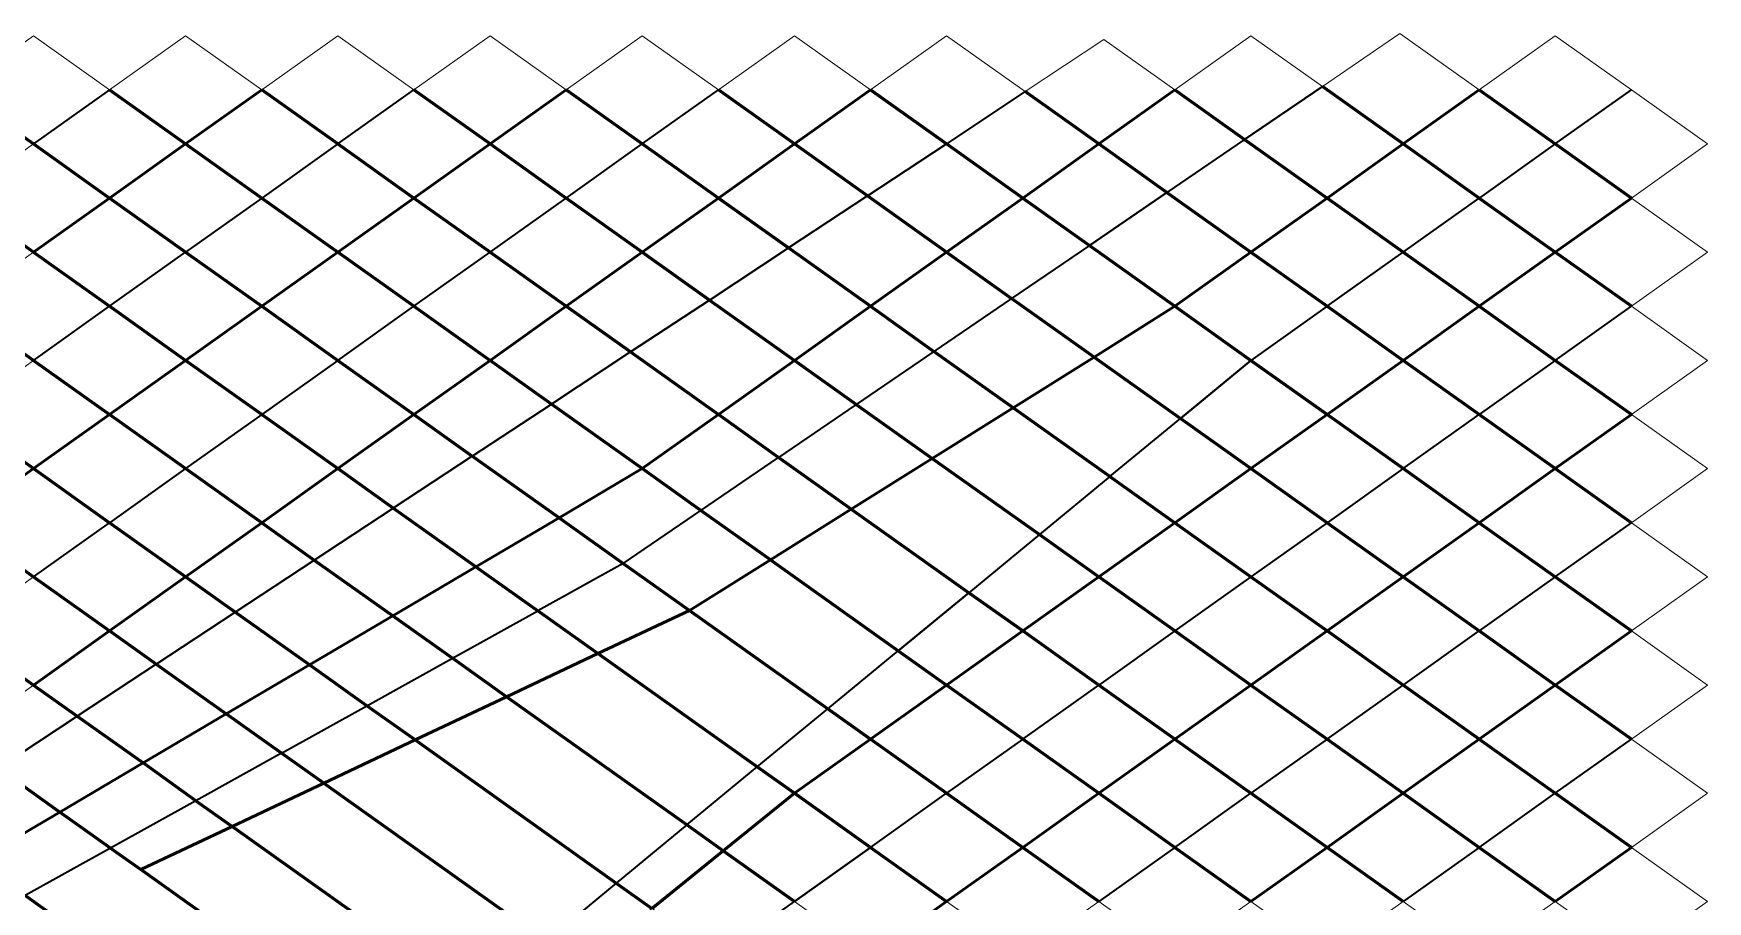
# Model space of a CAD drawing. Header units: millimetres. Extents: x 70.6 to 105.5, y 0 to 21.3.
# Drawn here: x 88.27 to 105.15, y 12.56 to 21.31 of the extents above; entities that cross this region are included whole.
import ezdxf

# ---------------------------------------------------------------- set-up
doc = ezdxf.new("R2010")
doc.units = ezdxf.units.MM
for name, color, linetype, lineweight in [('Tendons 1', 50, 'Continuous', 50), ('Tendons 2', 201, 'Continuous', 35), ('Tendons 3', 170, 'Continuous', 60), ('Основания', 130, 'Continuous', 20)]:
    doc.layers.add(name, color=color, linetype=linetype, lineweight=lineweight)

msp = doc.modelspace()

# ---------------------------------------------------------------- linework, layer by layer
at = {"layer": 'Tendons 1', "linetype": 'Continuous', "ltscale": 250}
for p, q in [((89.8, 20.197, 0.4), (90.568, 20.743, 0.4)), ((93.638, 20.743, 0.4), (92.87, 20.197, 0.4)), ((95.94, 20.197, 0.4), (96.708, 20.743, 0.4)), ((99.01, 20.197, 0.4), (99.778, 20.743, 0.4)), ((102.08, 20.197, 0.4), (102.848, 20.743, 0.4)), ((102.848, 20.743, 0.4), (102.08, 20.197, 0.4)), ((89.8, 20.197, 0.4), (89.033, 19.651, 0.4)), ((92.103, 19.651, 0.4), (92.87, 20.197, 0.4)), ((95.94, 20.197, 0.4), (95.173, 19.651, 0.4)), ((95.173, 19.651, 0.4), (95.94, 20.197, 0.4)), ((98.243, 19.651, 0.4), (99.01, 20.197, 0.4)), ((101.313, 19.651, 0.4), (102.08, 20.197, 0.4)), ((102.08, 20.197, 0.4), (101.313, 19.651, 0.4)), ((89.033, 19.651, 0.4), (88.265, 19.106, 0.4)), ((91.335, 19.106, 0.4), (92.103, 19.651, 0.4)), ((95.173, 19.651, 0.4), (94.405, 19.106, 0.4)), ((94.405, 19.106, 0.4), (95.173, 19.651, 0.4)), ((97.475, 19.106, 0.4), (98.243, 19.651, 0.4)), ((101.313, 19.651, 0.4), (100.545, 19.106, 0.4)), ((103.615, 19.106, 0.4), (104.383, 19.651, 0.4)), ((91.335, 19.106, 0.4), (90.568, 18.56, 0.4)), ((93.638, 18.56, 0.4), (94.405, 19.106, 0.4)), ((97.475, 19.106, 0.4), (96.708, 18.56, 0.4)), ((100.545, 19.106, 0.4), (99.778, 18.56, 0.4)), ((103.615, 19.106, 0.4), (102.848, 18.56, 0.4)), ((89.8, 18.014, 0.4), (90.568, 18.56, 0.4)), ((93.638, 18.56, 0.4), (92.87, 18.014, 0.4)), ((95.94, 18.014, 0.4), (96.708, 18.56, 0.4)), ((98.962, 18.048, 0.4), (99.778, 18.56, 0.4)), ((102.848, 18.56, 0.4), (102.08, 18.014, 0.4)), ((89.033, 17.468, 0.4), (89.8, 18.014, 0.4)), ((92.87, 18.014, 0.4), (92.103, 17.468, 0.4)), ((95.94, 18.014, 0.4), (95.173, 17.468, 0.4)), ((98.962, 18.048, 0.4), (98.146, 17.537, 0.4)), ((102.08, 18.014, 0.4), (101.313, 17.468, 0.4)), ((88.265, 16.922, 0.4), (89.033, 17.468, 0.4)), ((91.335, 16.922, 0.4), (92.103, 17.468, 0.4)), ((94.405, 16.922, 0.4), (95.173, 17.468, 0.4)), ((98.146, 17.537, 0.4), (97.33, 17.026, 0.4)), ((100.545, 16.922, 0.4), (101.313, 17.468, 0.4)), ((101.313, 17.468, 0.4), (100.545, 16.922, 0.4)), ((103.615, 16.922, 0.4), (104.383, 17.468, 0.4)), ((88.265, 16.922, 0.4), (87.498, 16.376, 0.4)), ((91.335, 16.922, 0.4), (90.568, 16.376, 0.4)), ((93.566, 16.427, 0.4), (94.405, 16.922, 0.4)), ((96.514, 16.514, 0.4), (97.33, 17.026, 0.4)), ((100.545, 16.922, 0.4), (99.778, 16.376, 0.4)), ((103.615, 16.922, 0.4), (102.848, 16.376, 0.4)), ((92.727, 15.932, 0.4), (93.566, 16.427, 0.4)), ((96.514, 16.514, 0.4), (95.698, 16.003, 0.4)), ((90.568, 16.376, 0.4), (89.8, 15.831, 0.4)), ((99.01, 15.831, 0.4), (99.778, 16.376, 0.4)), ((99.778, 16.376, 0.4), (99.01, 15.831, 0.4)), ((102.08, 15.831, 0.4), (102.848, 16.376, 0.4)), ((92.727, 15.932, 0.4), (91.888, 15.438, 0.4)), ((94.882, 15.492, 0.4), (95.698, 16.003, 0.4)), ((89.8, 15.831, 0.4), (89.033, 15.285, 0.4)), ((98.243, 15.285, 0.4), (99.01, 15.831, 0.4)), ((99.01, 15.831, 0.4), (98.243, 15.285, 0.4)), ((102.08, 15.831, 0.4), (101.313, 15.285, 0.4)), ((91.049, 14.943, 0.4), (91.888, 15.438, 0.4)), ((94.882, 15.492, 0.4), (93.959, 15.056, 0.4)), ((89.033, 15.285, 0.4), (88.265, 14.739, 0.4)), ((97.475, 14.739, 0.4), (98.243, 15.285, 0.4)), ((100.545, 14.739, 0.4), (101.313, 15.285, 0.4)), ((104.383, 15.285, 0.4), (103.615, 14.739, 0.4)), ((93.037, 14.62, 0.4), (93.959, 15.056, 0.4)), ((91.049, 14.943, 0.4), (90.21, 14.448, 0.4)), ((96.708, 14.193, 0.4), (97.475, 14.739, 0.4)), ((100.545, 14.739, 0.4), (99.778, 14.193, 0.4)), ((102.848, 14.193, 0.4), (103.615, 14.739, 0.4)), ((92.114, 14.185, 0.4), (93.037, 14.62, 0.4)), ((89.37, 13.953, 0.4), (90.21, 14.448, 0.4)), ((92.114, 14.185, 0.4), (91.192, 13.749, 0.4)), ((95.94, 13.647, 0.4), (96.708, 14.193, 0.4)), ((96.708, 14.193, 0.4), (95.94, 13.647, 0.4)), ((99.778, 14.193, 0.4), (99.01, 13.647, 0.4)), ((102.08, 13.647, 0.4), (102.848, 14.193, 0.4)), ((88.531, 13.458, 0.4), (89.37, 13.953, 0.4)), ((90.27, 13.313, 0.4), (91.192, 13.749, 0.4)), ((95.221, 13.067, 0.4), (95.94, 13.647, 0.4)), ((95.94, 13.647, 0.4), (95.223, 13.066, 0.4)), ((98.243, 13.102, 0.4), (99.01, 13.647, 0.4)), ((101.313, 13.102, 0.4), (102.08, 13.647, 0.4)), ((88.531, 13.458, 0.4), (87.692, 12.963, 0.4)), ((90.27, 13.313, 0.4), (89.347, 12.878, 0.4)), ((94.503, 12.486, 0.4), (95.221, 13.067, 0.4)), ((95.223, 13.066, 0.4), (94.505, 12.485, 0.4)), ((97.475, 12.556, 0.4), (98.243, 13.102, 0.4)), ((101.313, 13.102, 0.4), (100.545, 12.556, 0.4)), ((103.615, 12.556, 0.4), (104.383, 13.102, 0.4)), ((96.708, 12.01, 0.4), (97.475, 12.556, 0.4))]:
    msp.add_line(p, q, dxfattribs=at)
at = {"layer": 'Tendons 2', "linetype": 'Continuous', "ltscale": 250}
for p, q in [((101.265, 20.777, 0.9), (100.481, 20.242, 0.9)), ((100.481, 20.242, 0.9), (101.265, 20.777, 0.9)), ((89.033, 20.743, 0.9), (88.265, 20.197, 0.9)), ((91.335, 20.197, 0.9), (92.103, 20.743, 0.9)), ((94.405, 20.197, 0.9), (95.173, 20.743, 0.9)), ((98.268, 20.725, 0.9), (97.475, 20.197, 0.9)), ((103.615, 20.197, 0.9), (104.383, 20.743, 0.9)), ((91.335, 20.197, 0.9), (90.568, 19.651, 0.9)), ((93.638, 19.651, 0.9), (94.405, 20.197, 0.9)), ((96.678, 19.673, 0.9), (97.475, 20.197, 0.9)), ((100.481, 20.242, 0.9), (99.698, 19.708, 0.9)), ((103.615, 20.197, 0.9), (102.848, 19.651, 0.9)), ((90.568, 19.651, 0.9), (89.8, 19.106, 0.9)), ((92.87, 19.106, 0.9), (93.638, 19.651, 0.9)), ((96.678, 19.673, 0.9), (95.88, 19.148, 0.9)), ((99.698, 19.708, 0.9), (98.915, 19.173, 0.9)), ((98.915, 19.173, 0.9), (99.698, 19.708, 0.9)), ((102.08, 19.106, 0.9), (102.848, 19.651, 0.9)), ((89.033, 18.56, 0.9), (89.8, 19.106, 0.9)), ((92.103, 18.56, 0.9), (92.87, 19.106, 0.9)), ((95.083, 18.623, 0.9), (95.88, 19.148, 0.9)), ((98.915, 19.173, 0.9), (98.131, 18.639, 0.9)), ((101.313, 18.56, 0.9), (102.08, 19.106, 0.9)), ((94.286, 18.099, 0.9), (95.083, 18.623, 0.9)), ((95.083, 18.623, 0.9), (94.286, 18.099, 0.9)), ((98.131, 18.639, 0.9), (97.348, 18.104, 0.9)), ((88.265, 18.014, 0.9), (89.033, 18.56, 0.9)), ((91.335, 18.014, 0.9), (92.103, 18.56, 0.9)), ((101.313, 18.56, 0.9), (100.545, 18.014, 0.9)), ((103.615, 18.014, 0.9), (104.383, 18.56, 0.9)), ((94.286, 18.099, 0.9), (93.489, 17.574, 0.9)), ((97.348, 18.104, 0.9), (96.564, 17.57, 0.9)), ((91.335, 18.014, 0.9), (90.568, 17.468, 0.9)), ((100.545, 18.014, 0.9), (99.834, 17.428, 0.9)), ((99.834, 17.428, 0.9), (100.545, 18.014, 0.9)), ((103.615, 18.014, 0.9), (102.848, 17.468, 0.9)), ((92.691, 17.049, 0.9), (93.489, 17.574, 0.9)), ((96.564, 17.57, 0.9), (95.781, 17.035, 0.9)), ((90.568, 17.468, 0.9), (89.8, 16.922, 0.9)), ((99.122, 16.842, 0.9), (99.834, 17.428, 0.9)), ((102.08, 16.922, 0.9), (102.848, 17.468, 0.9)), ((89.8, 16.922, 0.9), (89.033, 16.376, 0.9)), ((92.691, 17.049, 0.9), (91.894, 16.525, 0.9)), ((94.997, 16.501, 0.9), (95.781, 17.035, 0.9)), ((102.08, 16.922, 0.9), (101.313, 16.376, 0.9)), ((99.122, 16.842, 0.9), (98.411, 16.257, 0.9)), ((91.097, 16, 0.9), (91.894, 16.525, 0.9)), ((94.214, 15.966, 0.9), (94.997, 16.501, 0.9)), ((88.265, 15.831, 0.9), (89.033, 16.376, 0.9)), ((98.411, 16.257, 0.9), (97.7, 15.671, 0.9)), ((101.313, 16.376, 0.9), (100.545, 15.831, 0.9)), ((103.615, 15.831, 0.9), (104.383, 16.376, 0.9)), ((90.3, 15.475, 0.9), (91.097, 16, 0.9)), ((94.214, 15.966, 0.9), (93.352, 15.488, 0.9)), ((100.545, 15.831, 0.9), (99.778, 15.285, 0.9)), ((103.615, 15.831, 0.9), (102.848, 15.285, 0.9)), ((96.988, 15.085, 0.9), (97.7, 15.671, 0.9)), ((97.7, 15.671, 0.9), (96.988, 15.085, 0.9)), ((89.502, 14.951, 0.9), (90.3, 15.475, 0.9)), ((92.49, 15.009, 0.9), (93.352, 15.488, 0.9)), ((99.778, 15.285, 0.9), (99.01, 14.739, 0.9)), ((102.08, 14.739, 0.9), (102.848, 15.285, 0.9)), ((96.277, 14.499, 0.9), (96.988, 15.085, 0.9)), ((89.502, 14.951, 0.9), (88.705, 14.426, 0.9)), ((91.628, 14.53, 0.9), (92.49, 15.009, 0.9)), ((98.243, 14.193, 0.9), (99.01, 14.739, 0.9)), ((101.313, 14.193, 0.9), (102.08, 14.739, 0.9)), ((90.766, 14.052, 0.9), (91.628, 14.53, 0.9)), ((87.908, 13.902, 0.9), (88.705, 14.426, 0.9)), ((95.566, 13.914, 0.9), (96.277, 14.499, 0.9)), ((98.243, 14.193, 0.9), (97.475, 13.647, 0.9)), ((101.313, 14.193, 0.9), (100.545, 13.647, 0.9)), ((103.615, 13.647, 0.9), (104.383, 14.193, 0.9)), ((90.766, 14.052, 0.9), (89.904, 13.573, 0.9)), ((94.854, 13.328, 0.9), (95.566, 13.914, 0.9)), ((89.904, 13.573, 0.9), (89.042, 13.094, 0.9)), ((96.708, 13.102, 0.9), (97.475, 13.647, 0.9)), ((99.778, 13.102, 0.9), (100.545, 13.647, 0.9)), ((102.848, 13.102, 0.9), (103.615, 13.647, 0.9)), ((94.854, 13.328, 0.9), (94.143, 12.742, 0.9)), ((89.042, 13.094, 0.9), (88.181, 12.616, 0.9)), ((95.94, 12.556, 0.9), (96.708, 13.102, 0.9)), ((96.708, 13.102, 0.9), (95.94, 12.556, 0.9)), ((99.778, 13.102, 0.9), (99.01, 12.556, 0.9)), ((102.848, 13.102, 0.9), (102.08, 12.556, 0.9)), ((94.143, 12.742, 0.9), (93.432, 12.156, 0.9)), ((95.173, 12.01, 0.9), (95.94, 12.556, 0.9))]:
    msp.add_line(p, q, dxfattribs=at)
at = {"layer": 'Tendons 3', "linetype": 'Continuous', "ltscale": 250}
for p, q in [((102.08, 20.197, 0.65), (101.265, 20.777, 0.65)), ((87.498, 20.743, 0.65), (88.265, 20.197, 0.65)), ((89.033, 20.743, 0.65), (89.8, 20.197, 0.65)), ((91.335, 20.197, 0.65), (90.568, 20.743, 0.65)), ((92.87, 20.197, 0.65), (92.103, 20.743, 0.65)), ((94.405, 20.197, 0.65), (93.638, 20.743, 0.65)), ((95.94, 20.197, 0.65), (95.173, 20.743, 0.65)), ((97.475, 20.197, 0.65), (96.708, 20.743, 0.65)), ((96.708, 20.743, 0.65), (97.475, 20.197, 0.65)), ((99.01, 20.197, 0.65), (98.268, 20.725, 0.65)), ((99.778, 20.743, 0.65), (100.481, 20.242, 0.65)), ((102.848, 20.743, 0.65), (103.615, 20.197, 0.65)), ((88.265, 20.197, 0.65), (89.033, 19.651, 0.65)), ((89.8, 20.197, 0.65), (90.568, 19.651, 0.65)), ((91.335, 20.197, 0.65), (92.103, 19.651, 0.65)), ((92.87, 20.197, 0.65), (93.638, 19.651, 0.65)), ((95.173, 19.651, 0.65), (94.405, 20.197, 0.65)), ((96.678, 19.673, 0.65), (95.94, 20.197, 0.65)), ((98.243, 19.651, 0.65), (97.475, 20.197, 0.65)), ((99.698, 19.708, 0.65), (99.01, 20.197, 0.65)), ((100.481, 20.242, 0.65), (101.313, 19.651, 0.65)), ((102.848, 19.651, 0.65), (102.08, 20.197, 0.65)), ((104.383, 19.651, 0.65), (103.615, 20.197, 0.65)), ((88.265, 19.106, 0.65), (87.498, 19.651, 0.65)), ((89.8, 19.106, 0.65), (89.033, 19.651, 0.65)), ((90.568, 19.651, 0.65), (91.335, 19.106, 0.65)), ((92.87, 19.106, 0.65), (92.103, 19.651, 0.65)), ((94.405, 19.106, 0.65), (93.638, 19.651, 0.65)), ((95.88, 19.148, 0.65), (95.173, 19.651, 0.65)), ((95.173, 19.651, 0.65), (95.88, 19.148, 0.65)), ((97.475, 19.106, 0.65), (96.678, 19.673, 0.65)), ((98.243, 19.651, 0.65), (98.915, 19.173, 0.65)), ((99.698, 19.708, 0.65), (100.545, 19.106, 0.65)), ((102.08, 19.106, 0.65), (101.313, 19.651, 0.65)), ((102.848, 19.651, 0.65), (103.615, 19.106, 0.65)), ((88.265, 19.106, 0.65), (89.033, 18.56, 0.65)), ((89.8, 19.106, 0.65), (90.568, 18.56, 0.65)), ((92.103, 18.56, 0.65), (91.335, 19.106, 0.65)), ((92.87, 19.106, 0.65), (93.638, 18.56, 0.65)), ((95.083, 18.623, 0.65), (94.405, 19.106, 0.65)), ((94.405, 19.106, 0.65), (95.083, 18.623, 0.65)), ((96.708, 18.56, 0.65), (95.88, 19.148, 0.65)), ((97.475, 19.106, 0.65), (98.131, 18.639, 0.65)), ((98.915, 19.173, 0.65), (99.778, 18.56, 0.65)), ((100.545, 19.106, 0.65), (101.313, 18.56, 0.65)), ((102.848, 18.56, 0.65), (102.08, 19.106, 0.65)), ((104.383, 18.56, 0.65), (103.615, 19.106, 0.65)), ((95.083, 18.623, 0.65), (95.94, 18.014, 0.65)), ((98.962, 18.048, 0.65), (98.131, 18.639, 0.65)), ((88.265, 18.014, 0.65), (87.498, 18.56, 0.65)), ((89.8, 18.014, 0.65), (89.033, 18.56, 0.65)), ((90.568, 18.56, 0.65), (91.335, 18.014, 0.65)), ((92.103, 18.56, 0.65), (92.87, 18.014, 0.65)), ((93.638, 18.56, 0.65), (94.286, 18.099, 0.65)), ((94.286, 18.099, 0.65), (93.638, 18.56, 0.65)), ((96.708, 18.56, 0.65), (97.348, 18.104, 0.65)), ((99.778, 18.56, 0.65), (100.545, 18.014, 0.65)), ((101.313, 18.56, 0.65), (102.08, 18.014, 0.65)), ((102.848, 18.56, 0.65), (103.615, 18.014, 0.65)), ((94.286, 18.099, 0.65), (95.173, 17.468, 0.65)), ((98.146, 17.537, 0.65), (97.348, 18.104, 0.65)), ((88.265, 18.014, 0.65), (89.033, 17.468, 0.65)), ((90.568, 17.468, 0.65), (89.8, 18.014, 0.65)), ((91.335, 18.014, 0.65), (92.103, 17.468, 0.65)), ((93.489, 17.574, 0.65), (92.87, 18.014, 0.65)), ((96.564, 17.57, 0.65), (95.94, 18.014, 0.65)), ((98.962, 18.048, 0.65), (99.834, 17.428, 0.65)), ((101.313, 17.468, 0.65), (100.545, 18.014, 0.65)), ((100.545, 18.014, 0.65), (101.313, 17.468, 0.65)), ((102.848, 17.468, 0.65), (102.08, 18.014, 0.65)), ((104.383, 17.468, 0.65), (103.615, 18.014, 0.65)), ((94.405, 16.922, 0.65), (93.489, 17.574, 0.65)), ((96.564, 17.57, 0.65), (97.33, 17.026, 0.65)), ((88.265, 16.922, 0.65), (87.498, 17.468, 0.65)), ((89.8, 16.922, 0.65), (89.033, 17.468, 0.65)), ((90.568, 17.468, 0.65), (91.335, 16.922, 0.65)), ((92.103, 17.468, 0.65), (92.691, 17.049, 0.65)), ((95.781, 17.035, 0.65), (95.173, 17.468, 0.65)), ((99.122, 16.842, 0.65), (98.146, 17.537, 0.65)), ((100.545, 16.922, 0.65), (99.834, 17.428, 0.65)), ((102.08, 16.922, 0.65), (101.313, 17.468, 0.65)), ((103.615, 16.922, 0.65), (102.848, 17.468, 0.65)), ((88.265, 16.922, 0.65), (89.033, 16.376, 0.65)), ((90.568, 16.376, 0.65), (89.8, 16.922, 0.65)), ((91.894, 16.525, 0.65), (91.335, 16.922, 0.65)), ((93.566, 16.427, 0.65), (92.691, 17.049, 0.65)), ((94.997, 16.501, 0.65), (94.405, 16.922, 0.65)), ((96.514, 16.514, 0.65), (95.781, 17.035, 0.65)), ((97.33, 17.026, 0.65), (98.411, 16.257, 0.65)), ((101.313, 16.376, 0.65), (100.545, 16.922, 0.65)), ((102.848, 16.376, 0.65), (102.08, 16.922, 0.65)), ((103.615, 16.922, 0.65), (104.383, 16.376, 0.65)), ((99.122, 16.842, 0.65), (99.778, 16.376, 0.65)), ((92.727, 15.932, 0.65), (91.894, 16.525, 0.65)), ((93.566, 16.427, 0.65), (94.214, 15.966, 0.65)), ((95.698, 16.003, 0.65), (94.997, 16.501, 0.65)), ((96.514, 16.514, 0.65), (97.7, 15.671, 0.65)), ((87.498, 16.376, 0.65), (88.265, 15.831, 0.65)), ((89.8, 15.831, 0.65), (89.033, 16.376, 0.65)), ((90.568, 16.376, 0.65), (91.097, 16, 0.65)), ((98.411, 16.257, 0.65), (99.01, 15.831, 0.65)), ((99.778, 16.376, 0.65), (100.545, 15.831, 0.65)), ((101.313, 16.376, 0.65), (102.08, 15.831, 0.65)), ((102.848, 16.376, 0.65), (103.615, 15.831, 0.65)), ((91.097, 16, 0.65), (91.888, 15.438, 0.65)), ((92.727, 15.932, 0.65), (93.352, 15.488, 0.65)), ((94.214, 15.966, 0.65), (94.882, 15.492, 0.65)), ((95.698, 16.003, 0.65), (96.988, 15.085, 0.65)), ((88.265, 15.831, 0.65), (89.033, 15.285, 0.65)), ((90.3, 15.475, 0.65), (89.8, 15.831, 0.65)), ((99.778, 15.285, 0.65), (99.01, 15.831, 0.65)), ((100.545, 15.831, 0.65), (101.313, 15.285, 0.65)), ((102.08, 15.831, 0.65), (102.848, 15.285, 0.65)), ((103.615, 15.831, 0.65), (104.383, 15.285, 0.65)), ((98.243, 15.285, 0.65), (97.7, 15.671, 0.65)), ((97.7, 15.671, 0.65), (98.243, 15.285, 0.65)), ((91.049, 14.943, 0.65), (90.3, 15.475, 0.65)), ((91.888, 15.438, 0.65), (92.49, 15.009, 0.65)), ((93.959, 15.056, 0.65), (93.352, 15.488, 0.65)), ((94.882, 15.492, 0.65), (96.277, 14.499, 0.65)), ((87.498, 15.285, 0.65), (88.265, 14.739, 0.65)), ((89.502, 14.951, 0.65), (89.033, 15.285, 0.65)), ((99.01, 14.739, 0.65), (98.243, 15.285, 0.65)), ((100.545, 14.739, 0.65), (99.778, 15.285, 0.65)), ((102.08, 14.739, 0.65), (101.313, 15.285, 0.65)), ((103.615, 14.739, 0.65), (102.848, 15.285, 0.65)), ((95.566, 13.914, 0.65), (93.959, 15.056, 0.65)), ((96.988, 15.085, 0.65), (97.475, 14.739, 0.65)), ((89.502, 14.951, 0.65), (90.21, 14.448, 0.65)), ((91.628, 14.53, 0.65), (91.049, 14.943, 0.65)), ((93.037, 14.62, 0.65), (92.49, 15.009, 0.65)), ((88.265, 14.739, 0.65), (88.705, 14.426, 0.65)), ((98.243, 14.193, 0.65), (97.475, 14.739, 0.65)), ((99.778, 14.193, 0.65), (99.01, 14.739, 0.65)), ((100.545, 14.739, 0.65), (101.313, 14.193, 0.65)), ((102.848, 14.193, 0.65), (102.08, 14.739, 0.65)), ((104.383, 14.193, 0.65), (103.615, 14.739, 0.65)), ((92.114, 14.185, 0.65), (91.628, 14.53, 0.65)), ((94.854, 13.328, 0.65), (93.037, 14.62, 0.65)), ((88.705, 14.426, 0.65), (89.37, 13.953, 0.65)), ((90.766, 14.052, 0.65), (90.21, 14.448, 0.65)), ((96.708, 14.193, 0.65), (96.277, 14.499, 0.65)), ((96.277, 14.499, 0.65), (96.708, 14.193, 0.65)), ((92.114, 14.185, 0.65), (94.143, 12.742, 0.65)), ((97.475, 13.647, 0.65), (96.708, 14.193, 0.65)), ((99.01, 13.647, 0.65), (98.243, 14.193, 0.65)), ((99.778, 14.193, 0.65), (100.545, 13.647, 0.65)), ((101.313, 14.193, 0.65), (102.08, 13.647, 0.65)), ((102.848, 14.193, 0.65), (103.615, 13.647, 0.65)), ((91.192, 13.749, 0.65), (90.766, 14.052, 0.65)), ((87.908, 13.902, 0.65), (88.531, 13.458, 0.65)), ((89.904, 13.573, 0.65), (89.37, 13.953, 0.65)), ((95.566, 13.914, 0.65), (95.94, 13.647, 0.65)), ((95.94, 13.647, 0.65), (95.566, 13.914, 0.65)), ((91.192, 13.749, 0.65), (93.432, 12.156, 0.65)), ((89.904, 13.573, 0.65), (90.27, 13.313, 0.65)), ((96.708, 13.102, 0.65), (95.94, 13.647, 0.65)), ((95.94, 13.647, 0.65), (96.708, 13.102, 0.65)), ((97.475, 13.647, 0.65), (98.243, 13.102, 0.65)), ((99.778, 13.102, 0.65), (99.01, 13.647, 0.65)), ((101.313, 13.102, 0.65), (100.545, 13.647, 0.65)), ((102.08, 13.647, 0.65), (102.848, 13.102, 0.65)), ((104.383, 13.102, 0.65), (103.615, 13.647, 0.65)), ((89.042, 13.094, 0.65), (88.531, 13.458, 0.65)), ((92.72, 11.571, 0.65), (90.27, 13.313, 0.65)), ((95.223, 13.066, 0.65), (94.854, 13.328, 0.65)), ((89.042, 13.094, 0.65), (89.347, 12.878, 0.65)), ((95.94, 12.556, 0.65), (95.223, 13.066, 0.65)), ((95.223, 13.066, 0.65), (95.94, 12.556, 0.65)), ((96.708, 13.102, 0.65), (97.475, 12.556, 0.65)), ((98.243, 13.102, 0.65), (99.01, 12.556, 0.65)), ((99.778, 13.102, 0.65), (100.545, 12.556, 0.65)), ((102.08, 12.556, 0.65), (101.313, 13.102, 0.65)), ((102.848, 13.102, 0.65), (103.615, 12.556, 0.65)), ((92.009, 10.985, 0.65), (89.347, 12.878, 0.65)), ((94.143, 12.742, 0.65), (94.503, 12.486, 0.65)), ((91.298, 10.399, 0.65), (88.181, 12.616, 0.65))]:
    msp.add_line(p, q, dxfattribs=at)
at = {"layer": 'Основания', "linetype": 'Continuous', "ltscale": 250}
for points in [[(88.265, 21.289), (87.498, 20.743), (88.265, 20.197), (89.033, 20.743)], [(89.8, 21.289), (89.033, 20.743), (89.8, 20.197), (90.568, 20.743)], [(91.335, 21.289), (90.568, 20.743), (91.335, 20.197), (92.103, 20.743)], [(92.87, 21.289), (92.103, 20.743), (92.87, 20.197), (93.638, 20.743)], [(94.405, 21.289), (93.638, 20.743), (94.405, 20.197), (95.173, 20.743)], [(95.94, 21.289), (95.173, 20.743), (95.94, 20.197), (96.708, 20.743)], [(98.268, 20.725), (97.475, 21.289), (96.708, 20.743), (97.475, 20.197)], [(100.545, 21.289), (99.778, 20.743), (100.481, 20.242), (101.265, 20.777)], [(103.615, 21.289), (102.848, 20.743), (103.615, 20.197), (104.383, 20.743)], [(99.778, 20.743), (99.062, 21.252), (98.268, 20.725), (99.01, 20.197)], [(89.033, 20.743), (88.265, 20.197), (89.033, 19.651), (89.8, 20.197)], [(90.568, 20.743), (89.8, 20.197), (90.568, 19.651), (91.335, 20.197)], [(92.103, 20.743), (91.335, 20.197), (92.103, 19.651), (92.87, 20.197)], [(93.638, 20.743), (92.87, 20.197), (93.638, 19.651), (94.405, 20.197)], [(95.173, 20.743), (94.405, 20.197), (95.173, 19.651), (95.94, 20.197)], [(99.01, 20.197), (98.268, 20.725), (97.475, 20.197), (98.243, 19.651)], [(99.778, 20.743), (99.01, 20.197), (99.698, 19.708), (100.481, 20.242)], [(102.848, 20.743), (102.08, 20.197), (102.848, 19.651), (103.615, 20.197)], [(104.383, 20.743), (103.615, 20.197), (104.383, 19.651), (105.15, 20.197)], [(88.265, 20.197), (87.498, 19.651), (88.265, 19.106), (89.033, 19.651)], [(89.8, 20.197), (89.033, 19.651), (89.8, 19.106), (90.568, 19.651)], [(91.335, 20.197), (90.568, 19.651), (91.335, 19.106), (92.103, 19.651)], [(92.87, 20.197), (92.103, 19.651), (92.87, 19.106), (93.638, 19.651)], [(94.405, 20.197), (93.638, 19.651), (94.405, 19.106), (95.173, 19.651)], [(98.243, 19.651), (97.475, 20.197), (96.678, 19.673), (97.475, 19.106)], [(99.01, 20.197), (98.243, 19.651), (98.915, 19.173), (99.698, 19.708)], [(102.08, 20.197), (101.313, 19.651), (102.08, 19.106), (102.848, 19.651)], [(103.615, 20.197), (102.848, 19.651), (103.615, 19.106), (104.383, 19.651)], [(89.033, 19.651), (88.265, 19.106), (89.033, 18.56), (89.8, 19.106)], [(90.568, 19.651), (89.8, 19.106), (90.568, 18.56), (91.335, 19.106)], [(92.103, 19.651), (91.335, 19.106), (92.103, 18.56), (92.87, 19.106)], [(93.638, 19.651), (92.87, 19.106), (93.638, 18.56), (94.405, 19.106)], [(97.475, 19.106), (96.678, 19.673), (95.88, 19.148), (96.708, 18.56)], [(98.915, 19.173), (98.243, 19.651), (97.475, 19.106), (98.131, 18.639)], [(101.313, 19.651), (100.545, 19.106), (101.313, 18.56), (102.08, 19.106)], [(102.848, 19.651), (102.08, 19.106), (102.848, 18.56), (103.615, 19.106)], [(104.383, 19.651), (103.615, 19.106), (104.383, 18.56), (105.15, 19.106)], [(88.265, 19.106), (87.498, 18.56), (88.265, 18.014), (89.033, 18.56)], [(89.8, 19.106), (89.033, 18.56), (89.8, 18.014), (90.568, 18.56)], [(91.335, 19.106), (90.568, 18.56), (91.335, 18.014), (92.103, 18.56)], [(92.87, 19.106), (92.103, 18.56), (92.87, 18.014), (93.638, 18.56)], [(96.708, 18.56), (95.88, 19.148), (95.083, 18.623), (95.94, 18.014)], [(98.131, 18.639), (97.475, 19.106), (96.708, 18.56), (97.348, 18.104)], [(100.545, 19.106), (99.778, 18.56), (100.545, 18.014), (101.313, 18.56)], [(102.08, 19.106), (101.313, 18.56), (102.08, 18.014), (102.848, 18.56)], [(103.615, 19.106), (102.848, 18.56), (103.615, 18.014), (104.383, 18.56)], [(95.94, 18.014), (95.083, 18.623), (94.286, 18.099), (95.173, 17.468)], [(98.962, 18.048), (98.131, 18.639), (97.348, 18.104), (98.146, 17.537)], [(89.033, 18.56), (88.265, 18.014), (89.033, 17.468), (89.8, 18.014)], [(90.568, 18.56), (89.8, 18.014), (90.568, 17.468), (91.335, 18.014)], [(92.103, 18.56), (91.335, 18.014), (92.103, 17.468), (92.87, 18.014)], [(94.286, 18.099), (93.638, 18.56), (92.87, 18.014), (93.489, 17.574)], [(97.348, 18.104), (96.708, 18.56), (95.94, 18.014), (96.564, 17.57)], [(100.545, 18.014), (99.778, 18.56), (98.962, 18.048), (99.834, 17.428)], [(101.313, 18.56), (100.545, 18.014), (101.313, 17.468), (102.08, 18.014)], [(102.848, 18.56), (102.08, 18.014), (102.848, 17.468), (103.615, 18.014)], [(104.383, 18.56), (103.615, 18.014), (104.383, 17.468), (105.15, 18.014)], [(94.286, 18.099), (93.489, 17.574), (94.405, 16.922), (95.173, 17.468)], [(98.146, 17.537), (97.348, 18.104), (96.564, 17.57), (97.33, 17.026)], [(88.265, 18.014), (87.498, 17.468), (88.265, 16.922), (89.033, 17.468)], [(89.8, 18.014), (89.033, 17.468), (89.8, 16.922), (90.568, 17.468)], [(91.335, 18.014), (90.568, 17.468), (91.335, 16.922), (92.103, 17.468)], [(92.87, 18.014), (92.103, 17.468), (92.691, 17.049), (93.489, 17.574)], [(96.564, 17.57), (95.94, 18.014), (95.173, 17.468), (95.781, 17.035)], [(98.962, 18.048), (98.146, 17.537), (99.122, 16.842), (99.834, 17.428)], [(102.08, 18.014), (101.313, 17.468), (102.08, 16.922), (102.848, 17.468)], [(103.615, 18.014), (102.848, 17.468), (103.615, 16.922), (104.383, 17.468)], [(93.489, 17.574), (92.691, 17.049), (93.566, 16.427), (94.405, 16.922)], [(97.33, 17.026), (96.564, 17.57), (95.781, 17.035), (96.514, 16.514)], [(89.033, 17.468), (88.265, 16.922), (89.033, 16.376), (89.8, 16.922)], [(90.568, 17.468), (89.8, 16.922), (90.568, 16.376), (91.335, 16.922)], [(92.691, 17.049), (92.103, 17.468), (91.335, 16.922), (91.894, 16.525)], [(95.781, 17.035), (95.173, 17.468), (94.405, 16.922), (94.997, 16.501)], [(99.122, 16.842), (98.146, 17.537), (97.33, 17.026), (98.411, 16.257)], [(101.313, 17.468), (100.545, 16.922), (101.313, 16.376), (102.08, 16.922)], [(102.848, 17.468), (102.08, 16.922), (102.848, 16.376), (103.615, 16.922)], [(104.383, 17.468), (103.615, 16.922), (104.383, 16.376), (105.15, 16.922)], [(88.265, 16.922), (87.498, 16.376), (88.265, 15.831), (89.033, 16.376)], [(89.8, 16.922), (89.033, 16.376), (89.8, 15.831), (90.568, 16.376)], [(91.335, 16.922), (90.568, 16.376), (91.097, 16), (91.894, 16.525)], [(93.566, 16.427), (92.691, 17.049), (91.894, 16.525), (92.727, 15.932)], [(94.997, 16.501), (94.405, 16.922), (93.566, 16.427), (94.214, 15.966)], [(96.514, 16.514), (95.781, 17.035), (94.997, 16.501), (95.698, 16.003)], [(98.411, 16.257), (97.33, 17.026), (96.514, 16.514), (97.7, 15.671)], [(100.545, 16.922), (99.778, 16.376), (100.545, 15.831), (101.313, 16.376)], [(102.08, 16.922), (101.313, 16.376), (102.08, 15.831), (102.848, 16.376)], [(103.615, 16.922), (102.848, 16.376), (103.615, 15.831), (104.383, 16.376)], [(91.894, 16.525), (91.097, 16), (91.888, 15.438), (92.727, 15.932)], [(93.566, 16.427), (92.727, 15.932), (93.352, 15.488), (94.214, 15.966)], [(95.698, 16.003), (94.997, 16.501), (94.214, 15.966), (94.882, 15.492)], [(89.033, 16.376), (88.265, 15.831), (89.033, 15.285), (89.8, 15.831)], [(91.097, 16), (90.568, 16.376), (89.8, 15.831), (90.3, 15.475)], [(98.411, 16.257), (97.7, 15.671), (98.243, 15.285), (99.01, 15.831)], [(99.778, 16.376), (99.01, 15.831), (99.778, 15.285), (100.545, 15.831)], [(101.313, 16.376), (100.545, 15.831), (101.313, 15.285), (102.08, 15.831)], [(102.848, 16.376), (102.08, 15.831), (102.848, 15.285), (103.615, 15.831)], [(104.383, 16.376), (103.615, 15.831), (104.383, 15.285), (105.15, 15.831)], [(91.888, 15.438), (91.097, 16), (90.3, 15.475), (91.049, 14.943)], [(93.352, 15.488), (92.727, 15.932), (91.888, 15.438), (92.49, 15.009)], [(94.214, 15.966), (93.352, 15.488), (93.959, 15.056), (94.882, 15.492)], [(95.698, 16.003), (94.882, 15.492), (96.277, 14.499), (96.988, 15.085)], [(88.265, 15.831), (87.498, 15.285), (88.265, 14.739), (89.033, 15.285)], [(90.3, 15.475), (89.8, 15.831), (89.033, 15.285), (89.502, 14.951)], [(99.01, 15.831), (98.243, 15.285), (99.01, 14.739), (99.778, 15.285)], [(100.545, 15.831), (99.778, 15.285), (100.545, 14.739), (101.313, 15.285)], [(102.08, 15.831), (101.313, 15.285), (102.08, 14.739), (102.848, 15.285)], [(103.615, 15.831), (102.848, 15.285), (103.615, 14.739), (104.383, 15.285)], [(91.049, 14.943), (90.3, 15.475), (89.502, 14.951), (90.21, 14.448)], [(92.49, 15.009), (91.888, 15.438), (91.049, 14.943), (91.628, 14.53)], [(93.352, 15.488), (92.49, 15.009), (93.037, 14.62), (93.959, 15.056)], [(94.882, 15.492), (93.959, 15.056), (95.566, 13.914), (96.277, 14.499)], [(89.502, 14.951), (89.033, 15.285), (88.265, 14.739), (88.705, 14.426)], [(98.243, 15.285), (97.475, 14.739), (98.243, 14.193), (99.01, 14.739)], [(99.778, 15.285), (99.01, 14.739), (99.778, 14.193), (100.545, 14.739)], [(101.313, 15.285), (100.545, 14.739), (101.313, 14.193), (102.08, 14.739)], [(102.848, 15.285), (102.08, 14.739), (102.848, 14.193), (103.615, 14.739)], [(104.383, 15.285), (103.615, 14.739), (104.383, 14.193), (105.15, 14.739)], [(93.959, 15.056), (93.037, 14.62), (94.854, 13.328), (95.566, 13.914)], [(90.21, 14.448), (89.502, 14.951), (88.705, 14.426), (89.37, 13.953)], [(91.049, 14.943), (90.21, 14.448), (90.766, 14.052), (91.628, 14.53)], [(92.49, 15.009), (91.628, 14.53), (92.114, 14.185), (93.037, 14.62)], [(88.705, 14.426), (88.265, 14.739), (87.498, 14.193), (87.908, 13.902)], [(97.475, 14.739), (96.708, 14.193), (97.475, 13.647), (98.243, 14.193)], [(99.01, 14.739), (98.243, 14.193), (99.01, 13.647), (99.778, 14.193)], [(100.545, 14.739), (99.778, 14.193), (100.545, 13.647), (101.313, 14.193)], [(102.08, 14.739), (101.313, 14.193), (102.08, 13.647), (102.848, 14.193)], [(103.615, 14.739), (102.848, 14.193), (103.615, 13.647), (104.383, 14.193)], [(92.114, 14.185), (91.628, 14.53), (90.766, 14.052), (91.192, 13.749)], [(93.037, 14.62), (92.114, 14.185), (94.143, 12.742), (94.854, 13.328)], [(89.37, 13.953), (88.705, 14.426), (87.908, 13.902), (88.531, 13.458)], [(90.766, 14.052), (90.21, 14.448), (89.37, 13.953), (89.904, 13.573)], [(92.114, 14.185), (91.192, 13.749), (93.432, 12.156), (94.143, 12.742)], [(96.708, 14.193), (95.94, 13.647), (96.708, 13.102), (97.475, 13.647)], [(98.243, 14.193), (97.475, 13.647), (98.243, 13.102), (99.01, 13.647)], [(99.778, 14.193), (99.01, 13.647), (99.778, 13.102), (100.545, 13.647)], [(101.313, 14.193), (100.545, 13.647), (101.313, 13.102), (102.08, 13.647)], [(102.848, 14.193), (102.08, 13.647), (102.848, 13.102), (103.615, 13.647)], [(104.383, 14.193), (103.615, 13.647), (104.383, 13.102), (105.15, 13.647)], [(91.192, 13.749), (90.766, 14.052), (89.904, 13.573), (90.27, 13.313)], [(88.531, 13.458), (87.908, 13.902), (87.11, 13.377), (87.692, 12.963)], [(89.904, 13.573), (89.37, 13.953), (88.531, 13.458), (89.042, 13.094)], [(95.94, 13.647), (95.94, 13.647), (95.566, 13.914), (94.854, 13.328), (95.221, 13.067)], [(93.432, 12.156), (91.192, 13.749), (90.27, 13.313), (92.72, 11.571)], [(90.27, 13.313), (89.904, 13.573), (89.042, 13.094), (89.347, 12.878)], [(97.475, 13.647), (96.708, 13.102), (97.475, 12.556), (98.243, 13.102)], [(99.01, 13.647), (98.243, 13.102), (99.01, 12.556), (99.778, 13.102)], [(100.545, 13.647), (99.778, 13.102), (100.545, 12.556), (101.313, 13.102)], [(102.08, 13.647), (101.313, 13.102), (102.08, 12.556), (102.848, 13.102)], [(103.615, 13.647), (102.848, 13.102), (103.615, 12.556), (104.383, 13.102)], [(89.042, 13.094), (88.531, 13.458), (87.692, 12.963), (88.181, 12.616)], [(92.72, 11.571), (90.27, 13.313), (89.347, 12.878), (92.009, 10.985)], [(95.221, 13.067), (94.854, 13.328), (94.143, 12.742), (94.503, 12.486)], [(89.347, 12.878), (89.042, 13.094), (88.181, 12.616), (91.298, 10.399), (92.009, 10.985)], [(96.708, 13.102), (95.94, 12.556), (96.708, 12.01), (97.475, 12.556)], [(98.243, 13.102), (97.475, 12.556), (98.243, 12.01), (99.01, 12.556)], [(99.778, 13.102), (99.01, 12.556), (99.778, 12.01), (100.545, 12.556)], [(101.313, 13.102), (100.545, 12.556), (101.313, 12.01), (102.08, 12.556)], [(102.848, 13.102), (102.08, 12.556), (102.848, 12.01), (103.615, 12.556)], [(104.383, 13.102), (103.615, 12.556), (104.383, 12.01), (105.15, 12.556)], [(94.503, 12.486), (94.143, 12.742), (93.432, 12.156), (93.784, 11.906)], [(88.181, 12.616), (87.319, 12.137), (90.586, 9.813), (91.298, 10.399)]]:
    msp.add_lwpolyline(points, close=True, dxfattribs=at)
at = {"layer": 'Основания', "color": 1, "linetype": 'Continuous', "ltscale": 250}
for points in [[(102.848, 20.743), (102.048, 21.311), (101.265, 20.777), (102.08, 20.197), (102.848, 20.743)], [(102.08, 20.197), (101.265, 20.777), (100.481, 20.242), (101.313, 19.651), (102.08, 20.197)], [(96.708, 20.743), (95.94, 20.197), (96.678, 19.673), (97.475, 20.197), (96.708, 20.743)], [(95.88, 19.148), (96.678, 19.673), (95.94, 20.197), (95.173, 19.651), (95.88, 19.148)], [(101.313, 19.651), (100.481, 20.242), (99.698, 19.708), (100.545, 19.106), (101.313, 19.651)], [(95.88, 19.148), (95.173, 19.651), (94.405, 19.106), (95.083, 18.623), (95.88, 19.148)], [(100.545, 19.106), (99.698, 19.708), (98.915, 19.173), (99.778, 18.56), (100.545, 19.106)], [(95.083, 18.623), (94.405, 19.106), (93.638, 18.56), (94.286, 18.099), (95.083, 18.623)], [(99.778, 18.56), (98.915, 19.173), (98.131, 18.639), (98.962, 18.048), (99.778, 18.56)], [(100.545, 16.922), (101.313, 17.468), (100.545, 18.014), (99.834, 17.428), (100.545, 16.922)], [(99.778, 16.376), (100.545, 16.922), (99.834, 17.428), (99.122, 16.842), (99.778, 16.376)], [(99.01, 15.831), (99.778, 16.376), (99.122, 16.842), (98.411, 16.257), (99.01, 15.831)], [(96.988, 15.085), (97.7, 15.671), (96.514, 16.514), (95.698, 16.003), (96.988, 15.085)], [(97.475, 14.739), (98.243, 15.285), (97.7, 15.671), (96.988, 15.085), (97.475, 14.739)], [(97.475, 14.739), (96.988, 15.085), (96.277, 14.499), (96.708, 14.193), (97.475, 14.739)], [(96.708, 14.193), (96.277, 14.499), (95.566, 13.914), (95.94, 13.647), (96.708, 14.193)], [(95.566, 13.914), (95.94, 13.647), (95.223, 13.066), (94.854, 13.328), (95.566, 13.914)], [(95.94, 12.556), (96.708, 13.102), (95.94, 13.647), (95.223, 13.066), (95.94, 12.556)], [(95.173, 12.01), (95.94, 12.556), (95.223, 13.066), (94.505, 12.485), (95.173, 12.01)]]:
    msp.add_lwpolyline(points, dxfattribs=at)

doc.saveas('drawing.dxf')
